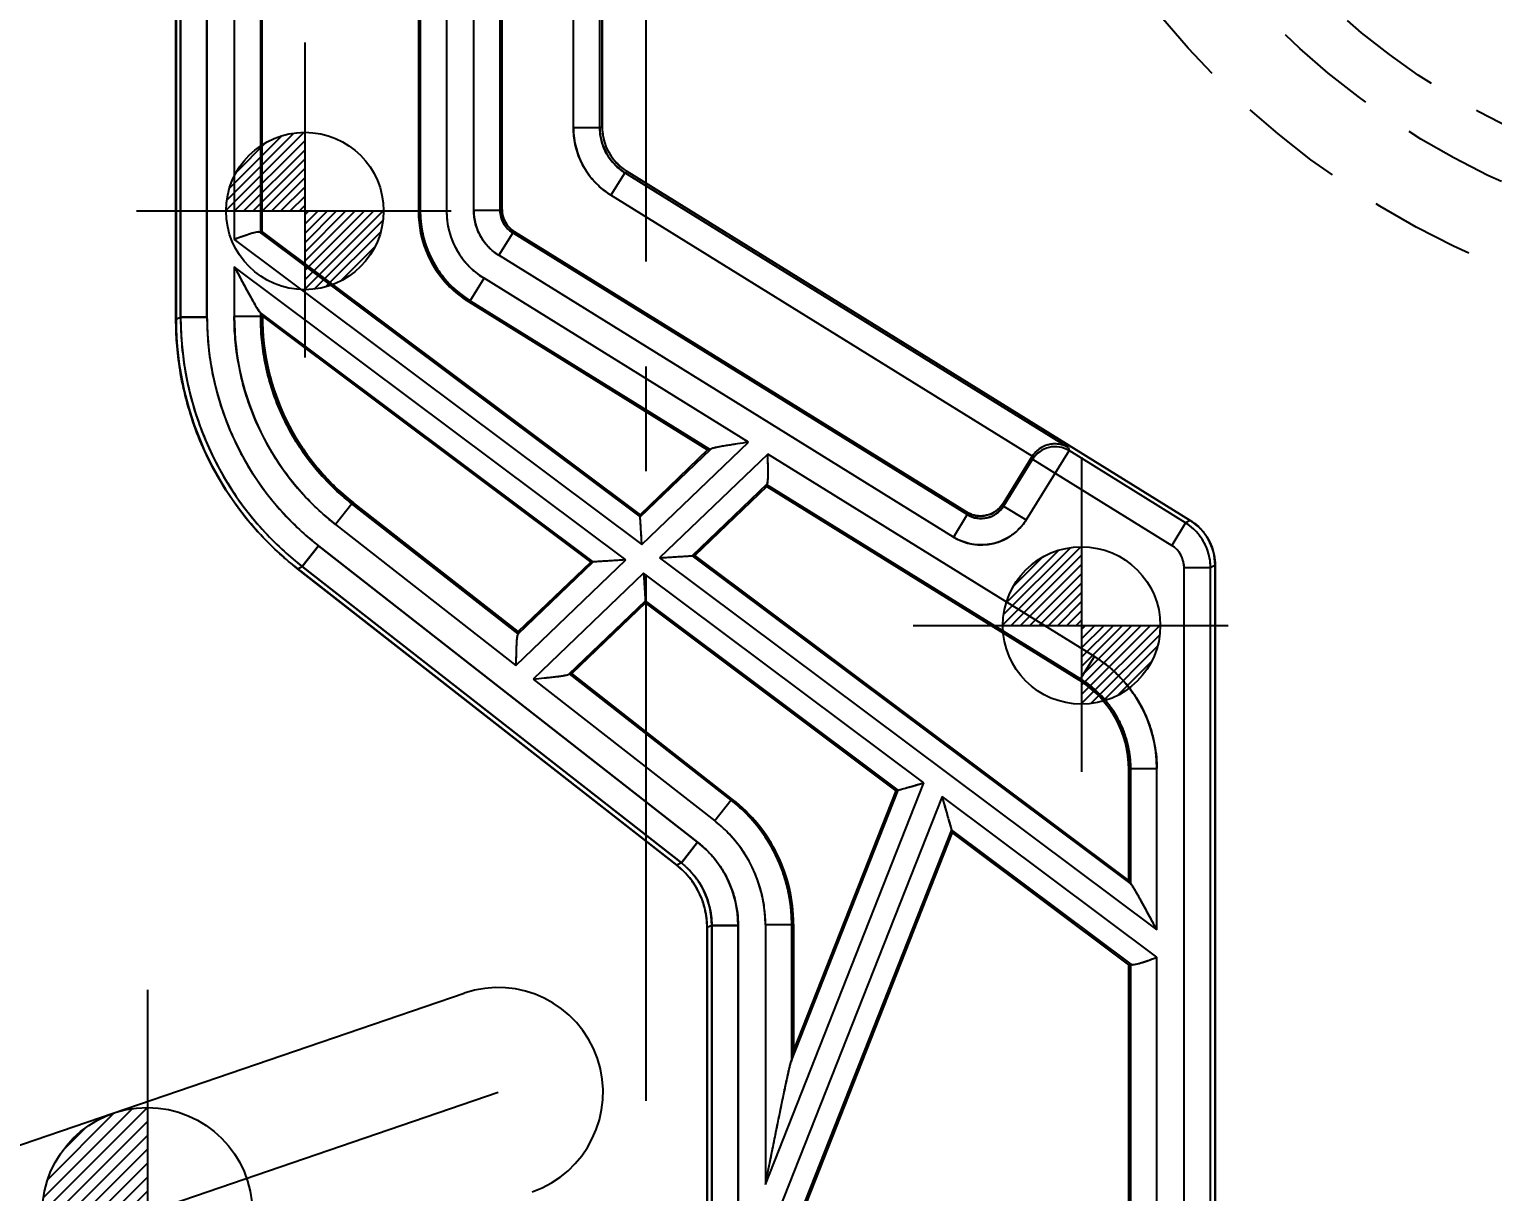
# Model space of a CAD drawing. Header units: millimetres. Extents: x 27275 to 28529, y -21406 to -20519.
# Drawn here: x 27918.52 to 27946.4, y -20729.18 to -20707.02 of the extents above; entities that cross this region are included whole.
import ezdxf

# ---------------------------------------------------------------- set-up
doc = ezdxf.new("R2010")
doc.units = ezdxf.units.MM
doc.header["$LTSCALE"] = 8
for name, pattern in [('CENTER', [2, 1.25, -0.25, 0.25, -0.25]), ('CENTER2', [1.125, 0.75, -0.125, 0.125, -0.125]), ('HIDDEN', [0.375, 0.25, -0.125])]:
    doc.linetypes.add(name, pattern=pattern)
doc.layers.get('DEFPOINTS').update_dxf_attribs({"color": 6})
for name, color, linetype in [('Cav-cor', 30, 'Continuous'), ('CL', 1, 'Continuous'), ('PIN', 5, 'Continuous'), ('PRODUCT', 1, 'Continuous'), ('SP', 3, 'Continuous')]:
    doc.layers.add(name, color=color, linetype=linetype)
doc.layers.add('dim', color=3, linetype='Continuous', lineweight=15)
doc.styles.get("Standard").update_dxf_attribs({"font": 'txt.shx', "width": 0.8, "bigfont": 'chineset.shx'})
doc.dimstyles.new('ISO-25', dxfattribs={"dimtxt": 5, "dimasz": 4, "dimexe": 0.3, "dimexo": 0.3, "dimtad": 0, "dimzin": 1, "dimdsep": 46, "dimtxsty": 'Standard', "dimcen": 0, "dimclrd": 3, "dimclre": 3, "dimclrt": 3, "dimazin": 0, "dimtfac": 1, "dimtofl": 0, "dimtmove": 0, "dimatfit": 0, "dimfxl": 0, "dimarcsym": 0})

# ---------------------------------------------------------------- blocks, each defined once
blk = doc.blocks.new('*D26672')
at = {"layer": 'DEFPOINTS', "color": 0}
for p in [(27895.266, -20623.786), (27895.266, -20928.786), (28096.266, -20928.786)]:
    blk.add_point(p, dxfattribs=at)
at = {"layer": 'dim', "color": 3, "lineweight": -2}
for p, q in [((27895.566, -20623.786), (28096.566, -20623.786)), ((28096.266, -20627.786), (28096.266, -20766.661)), ((28096.266, -20924.786), (28096.266, -20785.911)), ((27895.566, -20928.786), (28096.566, -20928.786))]:
    blk.add_line(p, q, dxfattribs=at)
at = {"layer": 'dim', "color": 3}
for points in [[(28096.932, -20627.786), (28095.599, -20627.786), (28096.266, -20623.786)], [(28095.599, -20924.786), (28096.932, -20924.786), (28096.266, -20928.786)]]:
    blk.add_solid(points, dxfattribs=at)
at = {"layer": 'dim', "color": 3, "insert": (28096.266, -20776.286), "char_height": 5, "attachment_point": 5, "rotation": 90}
blk.add_mtext('305.00', dxfattribs=at)
blk = doc.blocks.new('20160826.095208')
at = {"layer": 'SP', "linetype": 'HIDDEN'}
for radius in [16.5, 15, 14]:
    blk.add_circle((0, 0), radius, dxfattribs=at)

msp = doc.modelspace()

# ---------------------------------------------------------------- hatches: boundary and pattern name
at = {"layer": 'PIN', "linetype": 'Continuous'}
h = msp.add_hatch(dxfattribs=at)
h.set_pattern_fill('ANSI31', color=3, angle=270, style=0)
h.set_pattern_definition([(225, (57242.09186, 193.72411), (-0.08838834765, 0.08838834765), [])])
h.paths.add_polyline_path([(27923.766, -20710.486), (27922.266, -20710.486, -0.414214), (27923.766, -20708.986)])
h.paths.add_polyline_path([(27923.766, -20711.986), (27923.766, -20710.486), (27925.266, -20710.486, -0.414214)])
h = msp.add_hatch(dxfattribs=at)
h.set_pattern_fill('ANSI31', color=3, angle=270, style=0)
h.set_pattern_definition([(225, (57256.89186, 185.82411), (-0.08838834765, 0.08838834765), [])])
h.paths.add_polyline_path([(27938.566, -20718.386), (27937.066, -20718.386, -0.414214), (27938.566, -20716.886)])
h.paths.add_polyline_path([(27938.566, -20719.886), (27938.566, -20718.386), (27940.066, -20718.386, -0.414214)])
h = msp.add_hatch(dxfattribs=at)
h.set_pattern_fill('ANSI31', color=141, scale=1.5, angle=270, style=0)
h.set_pattern_definition([(225, (28126.04762, -20715.33264), (-0.13258252, 0.13258252), [])])
h.paths.add_polyline_path([(27920.766, -20729.572), (27918.766, -20729.572, -0.414214), (27920.766, -20727.572)])
h.paths.add_polyline_path([(27920.766, -20731.572), (27920.766, -20729.572), (27922.766, -20729.572, -0.414214)])

# ---------------------------------------------------------------- linework, layer by layer
at = {"layer": 'Cav-cor', "color": 241}
for p, q in [((27921.313, -20681.568), (27921.313, -20712.55)), ((27921.399, -20712.508), (27921.399, -20681.589)), ((27921.902, -20712.508), (27921.902, -20681.589)), ((27929.388, -20708.903), (27929.388, -20688.558)), ((27929.43, -20708.879), (27929.43, -20688.564)), ((27928.885, -20708.903), (27928.885, -20689.817)), ((27926.466, -20692.834), (27926.466, -20710.486)), ((27926.986, -20710.476), (27926.986, -20692.838)), ((27927.489, -20710.476), (27927.489, -20692.838)), ((27927.525, -20710.457), (27927.525, -20692.846)), ((27925.932, -20697.476), (27925.932, -20710.503)), ((27925.963, -20697.346), (27925.963, -20710.486)), ((27922.925, -20710.901), (27922.925, -20703.397)), ((27922.956, -20710.885), (27922.956, -20703.404)), ((27922.422, -20703.498), (27922.422, -20711.029)), ((27929.388, -20708.903), (27928.885, -20708.903)), ((27929.388, -20708.903), (27929.43, -20708.879)), ((27929.864, -20709.758), (27929.599, -20710.185)), ((27929.864, -20709.758), (27929.906, -20709.734)), ((27938.312, -20714.994), (27929.864, -20709.758)), ((27940.634, -20716.383), (27929.906, -20709.734)), ((27937.627, -20715.161), (27929.599, -20710.185)), ((27925.932, -20710.503), (27925.963, -20710.486)), ((27925.963, -20710.486), (27926.466, -20710.486)), ((27927.489, -20710.476), (27926.986, -20710.476)), ((27927.489, -20710.476), (27927.525, -20710.457)), ((27922.914, -20710.894), (27930.156, -20716.316)), ((27922.956, -20710.885), (27922.925, -20710.901)), ((27922.956, -20710.885), (27930.153, -20716.274)), ((27927.727, -20710.904), (27927.462, -20711.331)), ((27927.727, -20710.904), (27927.763, -20710.884)), ((27936.389, -20716.272), (27927.727, -20710.904)), ((27936.377, -20716.224), (27927.763, -20710.884)), ((27922.422, -20711.029), (27930.188, -20716.843)), ((27936.124, -20716.7), (27927.462, -20711.331)), ((27922.422, -20711.549), (27922.422, -20712.5)), ((27929.884, -20717.135), (27922.422, -20711.549)), ((27926.915, -20712.196), (27927.18, -20711.769)), ((27932.22, -20714.892), (27927.18, -20711.769)), ((27926.884, -20712.213), (27926.915, -20712.196)), ((27926.884, -20712.213), (27931.441, -20715.038)), ((27926.915, -20712.196), (27931.491, -20715.032)), ((27921.313, -20712.55), (27921.399, -20712.508)), ((27921.902, -20712.508), (27921.399, -20712.508)), ((27922.925, -20712.5), (27922.422, -20712.5)), ((27929.263, -20717.173), (27922.914, -20712.419)), ((27922.925, -20712.5), (27922.925, -20712.43)), ((27922.956, -20712.488), (27922.925, -20712.43)), ((27922.925, -20712.5), (27922.956, -20712.488)), ((27922.957, -20712.493), (27929.213, -20717.176)), ((27931.441, -20715.038), (27930.153, -20716.274)), ((27930.156, -20716.316), (27931.501, -20715.025)), ((27930.188, -20716.843), (27932.22, -20714.892)), ((27932.585, -20715.119), (27930.526, -20717.096)), ((27931.441, -20715.038), (27931.491, -20715.032)), ((27938.81, -20718.977), (27932.585, -20715.119)), ((27938.327, -20715.054), (27937.508, -20716.374)), ((27938.312, -20714.994), (27938.327, -20715.054)), ((27940.548, -20716.431), (27938.327, -20715.054)), ((27937.627, -20715.161), (27937.07, -20716.061)), ((27937.634, -20715.217), (27937.081, -20716.11)), ((27937.623, -20715.168), (27937.634, -20715.217)), ((27937.634, -20715.217), (27940.283, -20716.859)), ((27932.573, -20715.689), (27931.147, -20717.058)), ((27932.57, -20715.737), (27931.197, -20717.055)), ((27932.57, -20715.737), (27932.565, -20715.698)), ((27932.565, -20715.698), (27938.545, -20719.405)), ((27932.57, -20715.737), (27938.515, -20719.422)), ((27924.663, -20716.065), (27924.353, -20716.461)), ((27924.663, -20716.065), (27924.694, -20716.05)), ((27927.833, -20718.544), (27924.663, -20716.065)), ((27927.831, -20718.503), (27924.694, -20716.05)), ((27936.389, -20716.272), (27936.377, -20716.224)), ((27937.081, -20716.11), (27937.07, -20716.061)), ((27937.081, -20716.11), (27937.508, -20716.374)), ((27924.353, -20716.461), (27927.788, -20719.148)), ((27930.156, -20716.316), (27930.153, -20716.274)), ((27930.188, -20716.843), (27930.156, -20716.316)), ((27936.389, -20716.272), (27936.124, -20716.7)), ((27940.548, -20716.431), (27940.283, -20716.859)), ((27940.634, -20716.383), (27940.548, -20716.431)), ((27924.026, -20716.866), (27923.716, -20717.262)), ((27931.25, -20722.516), (27924.026, -20716.866)), ((27930.526, -20717.096), (27931.147, -20717.058)), ((27931.147, -20717.058), (27931.197, -20717.055)), ((27931.147, -20717.058), (27939.509, -20723.318)), ((27939.466, -20723.246), (27931.197, -20717.055)), ((27923.63, -20717.304), (27923.716, -20717.262)), ((27923.63, -20717.304), (27930.854, -20722.954)), ((27930.94, -20722.912), (27923.716, -20717.262)), ((27927.788, -20719.148), (27929.884, -20717.135)), ((27927.826, -20718.553), (27929.263, -20717.173)), ((27927.831, -20718.503), (27929.213, -20717.176)), ((27929.263, -20717.173), (27929.213, -20717.176)), ((27929.884, -20717.135), (27929.263, -20717.173)), ((27930.526, -20717.096), (27940, -20724.189)), ((27940.521, -20747.528), (27940.521, -20717.286)), ((27941.024, -20717.286), (27940.521, -20717.286)), ((27941.11, -20717.238), (27941.024, -20717.286)), ((27941.024, -20742.22), (27941.024, -20717.286)), ((27941.11, -20741.726), (27941.11, -20717.238)), ((27930.222, -20717.388), (27928.119, -20719.407)), ((27935.561, -20721.385), (27930.222, -20717.388)), ((27930.222, -20717.388), (27930.254, -20717.915)), ((27930.254, -20717.915), (27928.797, -20719.313)), ((27930.254, -20717.915), (27930.257, -20717.957)), ((27935.074, -20721.523), (27930.254, -20717.915)), ((27930.257, -20717.957), (27928.854, -20719.304)), ((27935.035, -20721.535), (27930.257, -20717.957)), ((27927.831, -20718.503), (27927.833, -20718.544)), ((27938.545, -20719.405), (27938.81, -20718.977)), ((27928.854, -20719.304), (27928.807, -20719.306)), ((27931.887, -20721.715), (27928.807, -20719.306)), ((27931.918, -20721.7), (27928.854, -20719.304)), ((27928.119, -20719.407), (27931.577, -20722.111)), ((27938.545, -20719.405), (27938.515, -20719.422)), ((27939.497, -20721.114), (27939.466, -20721.132)), ((27939.466, -20723.246), (27939.466, -20721.132)), ((27939.497, -20721.114), (27939.497, -20723.307)), ((27939.497, -20721.114), (27940, -20721.114)), ((27940, -20724.189), (27940, -20721.114)), ((27932.543, -20729.038), (27935.561, -20721.385)), ((27933.034, -20726.696), (27935.074, -20721.523)), ((27933.076, -20726.499), (27935.035, -20721.535)), ((27935.035, -20721.535), (27935.074, -20721.523)), ((27931.887, -20721.715), (27931.577, -20722.111)), ((27931.918, -20721.7), (27931.887, -20721.715)), ((27935.907, -20721.644), (27932.543, -20730.172)), ((27940, -20724.709), (27935.907, -20721.644)), ((27936.087, -20722.282), (27933.034, -20730.023)), ((27936.102, -20722.334), (27933.076, -20730.004)), ((27936.102, -20722.334), (27936.087, -20722.282)), ((27939.509, -20724.843), (27936.087, -20722.282)), ((27939.466, -20724.852), (27936.102, -20722.334)), ((27931.25, -20722.516), (27930.94, -20722.912)), ((27930.94, -20722.912), (27930.854, -20722.954)), ((27939.466, -20723.246), (27939.497, -20723.307)), ((27931.433, -20724.143), (27931.431, -20747.535)), ((27931.519, -20724.101), (27931.433, -20724.143)), ((27931.519, -20747.556), (27931.519, -20724.101)), ((27932.022, -20724.101), (27931.519, -20724.101)), ((27932.022, -20748.234), (27932.022, -20724.101)), ((27932.543, -20724.092), (27932.543, -20729.038)), ((27933.045, -20724.092), (27932.543, -20724.092)), ((27933.076, -20724.077), (27933.045, -20724.092)), ((27933.045, -20726.661), (27933.045, -20724.092)), ((27933.076, -20724.077), (27933.076, -20726.499)), ((27939.466, -20724.852), (27939.497, -20724.837)), ((27939.466, -20730.812), (27939.466, -20724.852)), ((27939.497, -20724.837), (27939.497, -20730.819)), ((27940, -20730.718), (27940, -20724.709)), ((27897.766, -20735.33), (27926.8, -20725.393)), ((27933.076, -20726.499), (27933.045, -20726.661)), ((27927.448, -20727.286), (27895.266, -20738.299))]:
    msp.add_line(p, q, dxfattribs=at)
for centre, radius, start, end in [((27930.394, -20708.903), 1.509, 179.9994, 238.2106), ((27930.394, -20708.903), 1.006, 179.9939, 238.2161), ((27927.975, -20710.486), 2.012, 180.0024, 238.2076), ((27927.975, -20710.486), 1.509, 180, 238.21), ((27927.992, -20710.476), 1.006, 179.9995, 238.2105), ((27927.992, -20710.477), 0.503, 179.9882, 238.2218), ((27927.434, -20712.508), 6.035, 180.0003, 231.9697), ((27927.434, -20712.508), 5.532, 179.9996, 231.9704), ((27927.451, -20712.5), 5.029, 179.9998, 231.9702), ((27927.451, -20712.5), 4.526, 179.9986, 231.9714), ((27927.48, -20712.487), 4.523, 180.0727, 231.9812), ((27938.062, -20715.482), 0.503, 103.2086, 148.1904), ((27936.654, -20715.845), 0.503, 238.1821, 328.2379), ((27936.653, -20715.845), 1.006, 238.2069, 328.2131), ((27940.018, -20717.286), 1.006, 0.0068, 58.2032), ((27940.018, -20717.286), 0.503, 0.0039, 58.2061), ((27937.486, -20721.114), 2.515, 359.9993, 58.2107), ((27937.486, -20721.114), 2.011, 359.9965, 58.2135), ((27930.028, -20724.092), 3.018, 0.0013, 51.9687), ((27930.028, -20724.092), 2.515, 359.9997, 51.9703), ((27930.01, -20724.101), 2.012, 359.9996, 51.9704), ((27930.011, -20724.101), 1.509, 359.9964, 51.9736), ((27927.448, -20727.286), 2, 288.8926, 108.8926)]:
    msp.add_arc(centre, radius, start, end, dxfattribs=at)
for centre, major_axis, ratio, start_param, end_param in [((27930.436, -20708.879), (0.879, 0.489), 0.999801, 2.633699, 3.649486), ((27927.944, -20710.503), (-1.758, -0.979), 0.999801, -0.507893, 0.507893), ((27928.028, -20710.457), (0.44, 0.245), 0.999801, 2.633699, 3.649486), ((27922.422, -20710.524), (0.503, -0.377), 0.013972, -0.205166, -0.006991), ((27927.35, -20712.55), (5.427, 2.645), 0.999812, 2.688143, 3.595042), ((27922.422, -20712.054), (0.503, -0.377), 0.013972, 0.027916, 0.226092), ((27931.865, -20714.673), (0.375, 0.36), 0.016908, -3.119803, -2.921627), ((27932.94, -20715.339), (0.375, 0.36), 0.016908, 2.9303, 3.128476), ((27936.642, -20715.796), (-0.115, 0.49), 0.999695, -3.926839, -2.356347), ((27940.104, -20717.238), (0.879, 0.489), 0.999801, -0.507893, 0.507893), ((27927.466, -20718.896), (0.367, 0.352), 0.017279, -0.213157, -0.014981), ((27928.441, -20719.658), (0.367, 0.352), 0.017279, 0.019926, 0.218101), ((27937.454, -20721.132), (1.758, 0.979), 0.999801, -0.507893, 0.507893), ((27930.058, -20724.078), (2.713, 1.323), 0.999812, -0.45345, 0.45345), ((27929.924, -20724.143), (-1.357, -0.661), 0.999812, 2.688143, 3.595042), ((27940, -20723.684), (0.503, -0.377), 0.013972, -3.113677, -2.915501), ((27940, -20725.214), (0.503, -0.377), 0.013972, 2.936426, 3.134602), ((27932.543, -20727.936), (0.503, 1.275), 0.006403, -0.231866, -0.03369)]:
    msp.add_ellipse(centre, major_axis=major_axis, ratio=ratio, start_param=start_param, end_param=end_param, dxfattribs=at)
for points, knots in [([(27922.914, -20710.894), (27922.906, -20710.889), (27922.883, -20710.886), (27922.821, -20710.893), (27922.72, -20710.923), (27922.579, -20710.971), (27922.476, -20711.009), (27922.422, -20711.029)], [0, 0, 0, 0, 0.052287, 0.130664, 0.362317, 0.664534, 1, 1, 1, 1]), ([(27922.422, -20711.549), (27922.467, -20711.632), (27922.533, -20711.756), (27922.621, -20711.919), (27922.686, -20712.039), (27922.75, -20712.155), (27922.802, -20712.247), (27922.842, -20712.315), (27922.869, -20712.359), (27922.892, -20712.394), (27922.906, -20712.413), (27922.914, -20712.419)], [0, 0, 0, 0, 0.281804, 0.421124, 0.558167, 0.691255, 0.817064, 0.875092, 0.927603, 0.971071, 1, 1, 1, 1]), ([(27932.22, -20714.892), (27932.147, -20714.903), (27932.039, -20714.92), (27931.896, -20714.942), (27931.794, -20714.958), (27931.699, -20714.974), (27931.615, -20714.99), (27931.554, -20715.004), (27931.519, -20715.015), (27931.506, -20715.021), (27931.501, -20715.025)], [0, 0, 0, 0, 0.301764, 0.44907, 0.59126, 0.725143, 0.845372, 0.941868, 0.9768, 1, 1, 1, 1]), ([(27932.573, -20715.689), (27932.579, -20715.682), (27932.586, -20715.656), (27932.591, -20715.61), (27932.594, -20715.548), (27932.594, -20715.474), (27932.593, -20715.392), (27932.591, -20715.272), (27932.587, -20715.181), (27932.585, -20715.119)], [0, 0, 0, 0, 0.050602, 0.13385, 0.244476, 0.375388, 0.52058, 0.675659, 1, 1, 1, 1]), ([(27938.312, -20714.994), (27938.264, -20714.965), (27938.153, -20714.923), (27937.965, -20714.921), (27937.769, -20714.996), (27937.663, -20715.103), (27937.623, -20715.168)], [0, 0, 0, 0, 0.215392, 0.445446, 0.705069, 1, 1, 1, 1]), ([(27927.826, -20718.553), (27927.819, -20718.561), (27927.812, -20718.589), (27927.804, -20718.637), (27927.799, -20718.703), (27927.795, -20718.781), (27927.792, -20718.866), (27927.79, -20718.989), (27927.788, -20719.084), (27927.788, -20719.148)], [0, 0, 0, 0, 0.051345, 0.136854, 0.249491, 0.381374, 0.526269, 0.680019, 1, 1, 1, 1]), ([(27928.119, -20719.407), (27928.189, -20719.4), (27928.293, -20719.389), (27928.429, -20719.375), (27928.526, -20719.364), (27928.616, -20719.353), (27928.694, -20719.342), (27928.749, -20719.332), (27928.781, -20719.322), (27928.793, -20719.317), (27928.797, -20719.313)], [0, 0, 0, 0, 0.3072, 0.456497, 0.599726, 0.733282, 0.851412, 0.944396, 0.977638, 1, 1, 1, 1]), ([(27935.074, -20721.523), (27935.09, -20721.519), (27935.145, -20721.503), (27935.252, -20721.473), (27935.398, -20721.432), (27935.505, -20721.4), (27935.561, -20721.385)], [0, 0, 0, 0, 0.099567, 0.340082, 0.655112, 1, 1, 1, 1]), ([(27935.907, -20721.644), (27935.926, -20721.711), (27935.954, -20721.811), (27935.991, -20721.942), (27936.017, -20722.035), (27936.042, -20722.121), (27936.06, -20722.186), (27936.073, -20722.231), (27936.08, -20722.255), (27936.085, -20722.271), (27936.086, -20722.28), (27936.087, -20722.282)], [0, 0, 0, 0, 0.315065, 0.468438, 0.615936, 0.75331, 0.873485, 0.923308, 0.962516, 0.988493, 1, 1, 1, 1]), ([(27940, -20724.189), (27939.956, -20724.106), (27939.89, -20723.982), (27939.801, -20723.818), (27939.736, -20723.698), (27939.672, -20723.583), (27939.62, -20723.49), (27939.581, -20723.423), (27939.554, -20723.379), (27939.531, -20723.344), (27939.516, -20723.324), (27939.509, -20723.318)], [0, 0, 0, 0, 0.281804, 0.421124, 0.558167, 0.691255, 0.817064, 0.875092, 0.927603, 0.971071, 1, 1, 1, 1]), ([(27939.509, -20724.843), (27939.516, -20724.848), (27939.54, -20724.852), (27939.601, -20724.845), (27939.703, -20724.815), (27939.844, -20724.767), (27939.946, -20724.729), (27940, -20724.709)], [0, 0, 0, 0, 0.052287, 0.130664, 0.362317, 0.664534, 1, 1, 1, 1]), ([(27932.543, -20729.038), (27932.583, -20728.837), (27932.644, -20728.535), (27932.725, -20728.134), (27932.786, -20727.834), (27932.847, -20727.535), (27932.898, -20727.288), (27932.939, -20727.093), (27932.971, -20726.95), (27932.996, -20726.835), (27933.017, -20726.751), (27933.028, -20726.712), (27933.034, -20726.696)], [0, 0, 0, 0, 0.257031, 0.38534, 0.513346, 0.640817, 0.767256, 0.829717, 0.891146, 0.950238, 0.977507, 1, 1, 1, 1])]:
    msp.add_open_spline(points, degree=3, knots=knots, dxfattribs=at)
for points in [[(27938.143, -20714.986), (27938.078, -20714.975), (27938.01, -20714.977), (27937.947, -20714.992)], [(27938.327, -20715.054), (27938.271, -20715.02), (27938.207, -20714.996), (27938.143, -20714.986)]]:
    msp.add_open_spline(points, degree=3, dxfattribs=at)
at = {"layer": 'CL', "color": 6, "linetype": 'CENTER'}
msp.add_line((27930.266, -20653.447), (27930.266, -20767.071), dxfattribs=at)
at = {"layer": 'PIN', "color": 3, "linetype": 'CENTER2'}
for p, q in [((27923.766, -20707.276), (27923.766, -20713.696)), ((27920.556, -20710.486), (27926.976, -20710.486)), ((27938.566, -20715.176), (27938.566, -20721.596)), ((27935.356, -20718.386), (27941.776, -20718.386))]:
    msp.add_line(p, q, dxfattribs=at)
at = {"layer": 'PIN', "color": 141, "linetype": 'CENTER2'}
msp.add_line((27920.766, -20725.327), (27920.766, -20733.818), dxfattribs=at)
at = {"layer": 'PIN', "color": 3, "linetype": 'Continuous'}
for centre in [(27923.766, -20710.486), (27938.566, -20718.386)]:
    msp.add_circle(centre, 1.5, dxfattribs=at)
at = {"layer": 'PIN', "color": 141, "linetype": 'Continuous'}
msp.add_circle((27920.766, -20729.572), 2, dxfattribs=at)
at = {"layer": 'PRODUCT'}
for p, q in [((27921.311, -20712.551), (27921.311, -20681.568)), ((27921.399, -20681.589), (27921.399, -20712.508)), ((27921.902, -20681.589), (27921.902, -20712.508)), ((27929.388, -20708.903), (27929.388, -20688.558)), ((27929.432, -20688.564), (27929.432, -20708.878)), ((27928.885, -20708.903), (27928.885, -20689.817)), ((27926.466, -20692.834), (27926.466, -20710.486)), ((27926.986, -20710.476), (27926.986, -20692.838)), ((27927.489, -20710.476), (27927.489, -20692.838)), ((27927.525, -20710.457), (27927.525, -20692.846)), ((27925.932, -20697.476), (27925.932, -20710.503)), ((27925.963, -20697.346), (27925.963, -20710.486)), ((27922.925, -20710.901), (27922.925, -20703.397)), ((27922.956, -20710.885), (27922.956, -20703.404)), ((27922.422, -20703.498), (27922.422, -20711.029)), ((27929.388, -20708.903), (27928.885, -20708.903)), ((27929.388, -20708.903), (27929.432, -20708.878)), ((27929.432, -20708.878), (27929.432, -20708.878)), ((27929.864, -20709.758), (27929.599, -20710.185)), ((27929.864, -20709.758), (27929.908, -20709.733)), ((27938.312, -20714.994), (27929.864, -20709.758)), ((27929.908, -20709.733), (27929.908, -20709.733)), ((27929.908, -20709.733), (27940.635, -20716.382)), ((27937.627, -20715.161), (27929.599, -20710.185)), ((27925.932, -20710.503), (27925.963, -20710.486)), ((27925.963, -20710.486), (27926.466, -20710.486)), ((27927.489, -20710.476), (27926.986, -20710.476)), ((27927.489, -20710.476), (27927.525, -20710.457)), ((27922.914, -20710.894), (27930.156, -20716.316)), ((27922.956, -20710.885), (27922.925, -20710.901)), ((27922.956, -20710.885), (27930.153, -20716.274)), ((27927.727, -20710.904), (27927.462, -20711.331)), ((27927.727, -20710.904), (27927.763, -20710.884)), ((27936.389, -20716.272), (27927.727, -20710.904)), ((27936.377, -20716.224), (27927.763, -20710.884)), ((27922.422, -20711.029), (27930.188, -20716.843)), ((27936.124, -20716.7), (27927.462, -20711.331)), ((27922.422, -20711.549), (27922.422, -20712.5)), ((27929.884, -20717.135), (27922.422, -20711.549)), ((27926.915, -20712.196), (27927.18, -20711.769)), ((27932.22, -20714.892), (27927.18, -20711.769)), ((27926.884, -20712.213), (27926.915, -20712.196)), ((27926.884, -20712.213), (27931.441, -20715.038)), ((27926.915, -20712.196), (27931.491, -20715.032)), ((27921.311, -20712.551), (27921.399, -20712.508)), ((27921.311, -20712.551), (27921.311, -20712.551)), ((27921.399, -20712.508), (27921.902, -20712.508)), ((27922.925, -20712.5), (27922.422, -20712.5)), ((27929.263, -20717.173), (27922.914, -20712.419)), ((27922.956, -20712.488), (27922.925, -20712.43)), ((27922.925, -20712.5), (27922.925, -20712.43)), ((27922.925, -20712.5), (27922.956, -20712.488)), ((27922.957, -20712.493), (27929.213, -20717.176)), ((27931.441, -20715.038), (27930.153, -20716.274)), ((27930.156, -20716.316), (27931.501, -20715.025)), ((27930.188, -20716.843), (27932.22, -20714.892)), ((27932.585, -20715.119), (27930.526, -20717.096)), ((27931.441, -20715.038), (27931.491, -20715.032)), ((27938.81, -20718.977), (27932.585, -20715.119)), ((27938.327, -20715.054), (27937.508, -20716.374)), ((27938.312, -20714.994), (27938.327, -20715.054)), ((27940.548, -20716.431), (27938.327, -20715.054)), ((27937.627, -20715.161), (27937.07, -20716.061)), ((27937.634, -20715.217), (27937.081, -20716.11)), ((27937.623, -20715.168), (27937.634, -20715.217)), ((27937.634, -20715.217), (27940.283, -20716.859)), ((27932.573, -20715.689), (27931.147, -20717.058)), ((27932.57, -20715.737), (27931.197, -20717.055)), ((27932.565, -20715.698), (27938.545, -20719.405)), ((27932.57, -20715.737), (27932.565, -20715.698)), ((27932.57, -20715.737), (27938.515, -20719.422)), ((27924.663, -20716.065), (27924.353, -20716.461)), ((27924.663, -20716.065), (27924.694, -20716.05)), ((27927.833, -20718.544), (27924.663, -20716.065)), ((27927.831, -20718.503), (27924.694, -20716.05)), ((27936.389, -20716.272), (27936.377, -20716.224)), ((27937.081, -20716.11), (27937.07, -20716.061)), ((27937.081, -20716.11), (27937.508, -20716.374)), ((27924.353, -20716.461), (27927.788, -20719.148)), ((27930.156, -20716.316), (27930.153, -20716.274)), ((27936.389, -20716.272), (27936.124, -20716.7)), ((27940.548, -20716.431), (27940.283, -20716.859)), ((27940.635, -20716.382), (27940.548, -20716.431)), ((27940.635, -20716.382), (27940.635, -20716.382)), ((27923.716, -20717.262), (27924.026, -20716.866)), ((27924.026, -20716.866), (27931.25, -20722.516)), ((27931.147, -20717.058), (27931.197, -20717.055)), ((27931.147, -20717.058), (27939.509, -20723.318)), ((27939.466, -20723.246), (27931.197, -20717.055)), ((27923.628, -20717.305), (27923.716, -20717.262)), ((27930.852, -20722.955), (27923.628, -20717.305)), ((27923.628, -20717.305), (27923.628, -20717.305)), ((27923.716, -20717.262), (27930.94, -20722.912)), ((27927.788, -20719.148), (27929.884, -20717.135)), ((27927.826, -20718.553), (27929.263, -20717.173)), ((27927.831, -20718.503), (27929.213, -20717.176)), ((27929.263, -20717.173), (27929.213, -20717.176)), ((27930.526, -20717.096), (27940, -20724.189)), ((27941.024, -20717.286), (27940.521, -20717.286)), ((27940.521, -20747.528), (27940.521, -20717.286)), ((27941.111, -20717.237), (27941.024, -20717.286)), ((27941.024, -20747.528), (27941.024, -20717.286)), ((27941.111, -20717.237), (27941.111, -20717.237)), ((27941.111, -20717.237), (27941.111, -20747.535)), ((27930.222, -20717.388), (27928.119, -20719.407)), ((27935.561, -20721.385), (27930.222, -20717.388)), ((27930.254, -20717.915), (27928.797, -20719.313)), ((27935.074, -20721.523), (27930.254, -20717.915)), ((27930.254, -20717.915), (27930.257, -20717.957)), ((27930.257, -20717.957), (27928.854, -20719.304)), ((27935.035, -20721.535), (27930.257, -20717.957)), ((27927.831, -20718.503), (27927.833, -20718.544)), ((27938.545, -20719.405), (27938.81, -20718.977)), ((27928.854, -20719.304), (27928.807, -20719.306)), ((27931.887, -20721.715), (27928.807, -20719.306)), ((27931.918, -20721.7), (27928.854, -20719.304)), ((27928.119, -20719.407), (27931.577, -20722.111)), ((27938.545, -20719.405), (27938.515, -20719.422)), ((27939.497, -20721.114), (27939.466, -20721.132)), ((27939.466, -20723.246), (27939.466, -20721.132)), ((27939.497, -20721.114), (27940, -20721.114)), ((27939.497, -20721.114), (27939.497, -20723.307)), ((27940, -20724.189), (27940, -20721.114)), ((27932.543, -20729.038), (27935.561, -20721.385)), ((27933.034, -20726.696), (27935.074, -20721.523)), ((27933.076, -20726.499), (27935.035, -20721.535)), ((27935.035, -20721.535), (27935.074, -20721.523)), ((27931.887, -20721.715), (27931.577, -20722.111)), ((27931.918, -20721.7), (27931.887, -20721.715)), ((27935.907, -20721.644), (27932.543, -20730.172)), ((27940, -20724.709), (27935.907, -20721.644)), ((27936.087, -20722.282), (27933.034, -20730.023)), ((27936.102, -20722.334), (27933.076, -20730.004)), ((27939.509, -20724.843), (27936.087, -20722.282)), ((27936.102, -20722.334), (27936.087, -20722.282)), ((27939.466, -20724.852), (27936.102, -20722.334)), ((27930.94, -20722.912), (27931.25, -20722.516)), ((27930.94, -20722.912), (27930.852, -20722.955)), ((27930.852, -20722.955), (27930.852, -20722.955)), ((27939.466, -20723.246), (27939.497, -20723.307)), ((27931.519, -20724.101), (27931.431, -20724.144)), ((27931.431, -20724.144), (27931.431, -20724.144)), ((27931.431, -20743.633), (27931.431, -20724.144)), ((27931.519, -20724.101), (27932.022, -20724.101)), ((27931.519, -20724.101), (27931.519, -20743.613)), ((27932.022, -20724.101), (27932.022, -20743.613)), ((27933.045, -20724.092), (27932.543, -20724.092)), ((27932.543, -20724.092), (27932.543, -20729.038)), ((27933.076, -20724.077), (27933.045, -20724.092)), ((27933.045, -20726.661), (27933.045, -20724.092)), ((27933.076, -20724.077), (27933.076, -20726.499)), ((27939.466, -20724.852), (27939.497, -20724.837)), ((27939.466, -20730.812), (27939.466, -20724.852)), ((27939.497, -20724.837), (27939.497, -20730.819)), ((27940, -20730.718), (27940, -20724.709)), ((27933.076, -20726.499), (27933.045, -20726.661))]:
    msp.add_line(p, q, dxfattribs=at)
for points, start_tangent, end_tangent in [([(27929.599, -20710.185), (27929.477, -20710.101), (27929.353, -20709.995), (27929.234, -20709.868), (27929.126, -20709.721), (27929.036, -20709.56), (27928.966, -20709.391), (27928.919, -20709.22), (27928.893, -20709.058), (27928.885, -20708.903)], (-0.849982, 0.526812), (-0.00001, 1)), ([(27929.864, -20709.758), (27929.783, -20709.702), (27929.7, -20709.631), (27929.621, -20709.546), (27929.549, -20709.449), (27929.488, -20709.341), (27929.442, -20709.228), (27929.41, -20709.114), (27929.393, -20709.006), (27929.388, -20708.903)], (-0.850028, 0.526738), (0.000079, 1)), ([(27929.432, -20708.878), (27929.436, -20708.97), (27929.45, -20709.067), (27929.474, -20709.166)], (-0.000086, -1), (0.286118, -0.958195)), ([(27929.474, -20709.166), (27929.51, -20709.269), (27929.559, -20709.368), (27929.618, -20709.461), (27929.685, -20709.546)], (0.286118, -0.958195), (0.664054, -0.747685)), ([(27929.685, -20709.546), (27929.759, -20709.62), (27929.834, -20709.683), (27929.908, -20709.733)], (0.664054, -0.747685), (0.850028, -0.526738)), ([(27925.932, -20710.503), (27925.973, -20710.907), (27926.096, -20711.299), (27926.294, -20711.655), (27926.562, -20711.966), (27926.884, -20712.213)], (0, -1), (0.849985, -0.526807)), ([(27925.963, -20710.486), (27925.98, -20710.745), (27926.038, -20711.029), (27926.143, -20711.319), (27926.296, -20711.595), (27926.486, -20711.84), (27926.699, -20712.042), (27926.915, -20712.196)], (0.000032, -1), (0.849969, -0.526832)), ([(27926.466, -20710.486), (27926.478, -20710.68), (27926.522, -20710.893), (27926.601, -20711.111), (27926.716, -20711.317), (27926.858, -20711.501), (27927.018, -20711.653), (27927.18, -20711.769)], (-0.000023, -1), (0.849999, -0.526784)), ([(27927.462, -20711.331), (27927.264, -20711.17), (27927.113, -20710.965), (27927.019, -20710.73), (27926.986, -20710.476)], (-0.849969, 0.526833), (-0.000072, 1)), ([(27927.727, -20710.904), (27927.628, -20710.823), (27927.553, -20710.721), (27927.505, -20710.603), (27927.489, -20710.476)], (-0.850062, 0.526682), (0.000122, 1)), ([(27927.763, -20710.884), (27927.663, -20710.804), (27927.588, -20710.701), (27927.541, -20710.584), (27927.525, -20710.457)], (-0.849985, 0.526807), (0, 1)), ([(27922.914, -20710.894), (27922.855, -20710.889), (27922.746, -20710.916), (27922.595, -20710.966), (27922.422, -20711.029)], (-0.838792, 0.544452), (-0.938269, -0.345906)), ([(27922.925, -20710.901), (27922.914, -20710.894)], (-0.894232, -0.447603), (-0.838792, 0.544452)), ([(27922.422, -20711.549), (27922.513, -20711.719), (27922.592, -20711.866), (27922.663, -20711.997), (27922.729, -20712.116), (27922.789, -20712.224), (27922.842, -20712.315), (27922.885, -20712.383), (27922.914, -20712.419)], (0.472363, -0.881404), (0.76262, -0.646846)), ([(27923.628, -20717.305), (27923.29, -20717.02), (27922.927, -20716.661), (27922.564, -20716.232), (27922.224, -20715.742), (27921.926, -20715.205), (27921.684, -20714.639), (27921.505, -20714.067), (27921.388, -20713.513), (27921.328, -20713), (27921.311, -20712.551)], (-0.78768, 0.616084), (-0.000014, 1)), ([(27921.399, -20712.508), (27921.415, -20712.947), (27921.473, -20713.452), (27921.586, -20714.001), (27921.762, -20714.57), (27922.001, -20715.136), (27922.297, -20715.676), (27922.637, -20716.171), (27923.002, -20716.605), (27923.371, -20716.971), (27923.716, -20717.262)], (0.000014, -1), (0.78768, -0.616085)), ([(27921.902, -20712.508), (27921.916, -20712.91), (27921.97, -20713.373), (27922.074, -20713.876), (27922.235, -20714.398), (27922.454, -20714.917), (27922.725, -20715.412), (27923.037, -20715.866), (27923.372, -20716.264), (27923.709, -20716.599), (27924.026, -20716.866)], (0.000003, -1), (0.787687, -0.616076)), ([(27924.353, -20716.461), (27924.037, -20716.192), (27923.7, -20715.849), (27923.369, -20715.437), (27923.07, -20714.968), (27922.819, -20714.459), (27922.63, -20713.932), (27922.506, -20713.412), (27922.44, -20712.927), (27922.422, -20712.5)], (-0.787689, 0.616074), (0.000002, 1)), ([(27922.925, -20712.43), (27922.914, -20712.419)], (-0.447603, 0.894232), (-0.76262, 0.646846)), ([(27924.663, -20716.065), (27924.378, -20715.823), (27924.075, -20715.514), (27923.778, -20715.144), (27923.508, -20714.721), (27923.283, -20714.263), (27923.112, -20713.789), (27923, -20713.321), (27922.941, -20712.884), (27922.925, -20712.5)], (-0.787699, 0.616061), (0.000017, 1)), ([(27924.694, -20716.05), (27924.098, -20715.491), (27923.609, -20714.827), (27923.251, -20714.092), (27923.03, -20713.299), (27922.957, -20712.493)], (-0.787688, 0.616074), (0, 1)), ([(27931.491, -20715.032), (27931.501, -20715.025)], (0.994485, 0.104876), (0.771611, 0.636094)), ([(27932.22, -20714.892), (27932.004, -20714.925), (27931.82, -20714.954), (27931.668, -20714.98), (27931.557, -20715.004), (27931.501, -20715.025)], (-0.989026, -0.147742), (-0.771611, -0.636094)), ([(27932.573, -20715.689), (27932.589, -20715.632), (27932.594, -20715.511), (27932.592, -20715.336), (27932.585, -20715.119)], (0.664801, 0.74702), (-0.033367, 0.999443)), ([(27938.312, -20714.994), (27938.231, -20714.955), (27938.135, -20714.931), (27938.033, -20714.925), (27937.933, -20714.941), (27937.83, -20714.979), (27937.722, -20715.052), (27937.623, -20715.168)], (-0.859205, 0.511631), (-0.526807, -0.849985)), ([(27938.327, -20715.054), (27938.143, -20714.986), (27937.947, -20714.992), (27937.768, -20715.074), (27937.634, -20715.217)], (-0.850145, 0.526549), (-0.527066, -0.849824)), ([(27932.565, -20715.698), (27932.573, -20715.689)], (-0.104876, 0.994485), (0.664801, 0.74702)), ([(27937.07, -20716.061), (27936.967, -20716.18), (27936.832, -20716.262), (27936.679, -20716.298), (27936.522, -20716.285), (27936.377, -20716.224)], (-0.526807, -0.849985), (-0.849985, 0.526807)), ([(27937.081, -20716.11), (27937.041, -20716.165), (27936.99, -20716.218), (27936.927, -20716.267), (27936.854, -20716.306), (27936.774, -20716.333), (27936.69, -20716.346), (27936.605, -20716.345), (27936.525, -20716.331), (27936.452, -20716.305), (27936.389, -20716.272)], (-0.526545, -0.850147), (-0.849819, 0.527074)), ([(27930.188, -20716.843), (27930.18, -20716.702), (27930.171, -20716.565), (27930.164, -20716.444), (27930.158, -20716.354), (27930.156, -20716.316)], (-0.061136, 0.998129), (-0.061136, 0.998129)), ([(27937.508, -20716.374), (27937.429, -20716.485), (27937.327, -20716.592), (27937.201, -20716.689), (27937.055, -20716.767), (27936.895, -20716.821), (27936.726, -20716.848), (27936.557, -20716.846), (27936.396, -20716.817), (27936.25, -20716.766), (27936.124, -20716.7)], (-0.526802, -0.849988), (-0.849977, 0.52682)), ([(27941.024, -20717.286), (27941.005, -20717.093), (27940.944, -20716.894), (27940.841, -20716.708), (27940.704, -20716.55), (27940.548, -20716.431)], (-0.000026, 1), (-0.849964, 0.52684)), ([(27940.635, -20716.382), (27940.791, -20716.501)], (0.849965, -0.52684), (0.731505, -0.681836)), ([(27940.791, -20716.501), (27940.928, -20716.659), (27941.032, -20716.845), (27941.093, -20717.044)], (0.731505, -0.681836), (0.192421, -0.981312)), ([(27930.526, -20717.096), (27930.655, -20717.088), (27930.786, -20717.08), (27930.911, -20717.072), (27931.021, -20717.066), (27931.107, -20717.06), (27931.147, -20717.058)], (0.998129, 0.061136), (0.998129, 0.061136)), ([(27940.521, -20717.286), (27940.511, -20717.189), (27940.481, -20717.09), (27940.429, -20716.997), (27940.361, -20716.918), (27940.283, -20716.859)], (0.00013, 1), (-0.85004, 0.526718)), ([(27941.093, -20717.044), (27941.111, -20717.237)], (0.192421, -0.981312), (0.000027, -1)), ([(27929.884, -20717.135), (27929.755, -20717.143), (27929.624, -20717.151), (27929.499, -20717.159), (27929.389, -20717.166), (27929.303, -20717.171), (27929.263, -20717.173)], (-0.998129, -0.061136), (-0.998129, -0.061136)), ([(27930.222, -20717.388), (27930.23, -20717.529), (27930.239, -20717.666), (27930.246, -20717.787), (27930.252, -20717.877), (27930.254, -20717.915)], (0.061136, -0.998129), (0.061136, -0.998129)), ([(27927.826, -20718.553), (27927.808, -20718.613), (27927.797, -20718.741), (27927.791, -20718.923), (27927.788, -20719.148)], (-0.664032, -0.747704), (-0.013563, -0.999908)), ([(27927.833, -20718.544), (27927.826, -20718.553)], (0.050593, -0.998719), (-0.664032, -0.747704)), ([(27938.81, -20718.977), (27938.984, -20719.095), (27939.169, -20719.246), (27939.353, -20719.43), (27939.525, -20719.644), (27939.678, -20719.882), (27939.802, -20720.137), (27939.896, -20720.398), (27939.958, -20720.655), (27939.991, -20720.895), (27940, -20721.114)], (0.849983, -0.52681), (0.000005, -1)), ([(27928.119, -20719.407), (27928.325, -20719.386), (27928.5, -20719.367), (27928.643, -20719.349), (27928.746, -20719.331), (27928.797, -20719.313)], (0.995113, 0.09874), (0.773071, 0.634319)), ([(27928.807, -20719.306), (27928.797, -20719.313)], (-0.998719, -0.050593), (-0.773071, -0.634319)), ([(27938.515, -20719.422), (27938.836, -20719.669), (27939.104, -20719.98), (27939.303, -20720.336), (27939.426, -20720.728), (27939.466, -20721.132)], (0.849985, -0.526807), (0, -1)), ([(27938.545, -20719.405), (27938.685, -20719.499), (27938.832, -20719.62), (27938.979, -20719.767), (27939.117, -20719.938), (27939.239, -20720.128), (27939.339, -20720.332), (27939.414, -20720.541), (27939.463, -20720.747), (27939.49, -20720.939), (27939.497, -20721.114)], (0.850006, -0.526773), (-0.00004, -1)), ([(27935.074, -20721.523), (27935.11, -20721.513), (27935.211, -20721.485), (27935.368, -20721.44), (27935.561, -20721.385)], (0.967961, 0.251101), (0.967914, 0.251283)), ([(27933.045, -20724.092), (27933.025, -20723.742), (27932.955, -20723.359), (27932.828, -20722.967), (27932.644, -20722.588), (27932.414, -20722.244), (27932.154, -20721.95), (27931.887, -20721.715)], (-0.000028, 1), (-0.787673, 0.616094)), ([(27933.076, -20724.077), (27933, -20723.401), (27932.771, -20722.755), (27932.403, -20722.177), (27931.918, -20721.7)], (0, 1), (-0.787688, 0.616074)), ([(27935.907, -20721.644), (27935.955, -20721.813), (27935.996, -20721.961), (27936.032, -20722.087), (27936.06, -20722.187), (27936.08, -20722.255), (27936.087, -20722.282)], (0.281182, -0.959654), (0.553146, -0.833084)), ([(27932.543, -20724.092), (27932.526, -20723.801), (27932.467, -20723.482), (27932.361, -20723.154), (27932.208, -20722.839), (27932.016, -20722.552), (27931.799, -20722.307), (27931.577, -20722.111)], (-0.000006, 1), (-0.787688, 0.616074)), ([(27931.25, -20722.516), (27931.426, -20722.671), (27931.598, -20722.865), (27931.751, -20723.091), (27931.873, -20723.341), (27931.96, -20723.603), (27932.007, -20723.858), (27932.022, -20724.101)], (0.787685, -0.616079), (0.000012, -1)), ([(27930.94, -20722.912), (27931.072, -20723.029), (27931.201, -20723.174), (27931.316, -20723.344), (27931.408, -20723.531), (27931.472, -20723.727), (27931.508, -20723.918), (27931.519, -20724.101)], (0.787717, -0.616037), (-0.000043, -1)), ([(27930.986, -20723.073), (27930.852, -20722.955)], (-0.709416, 0.70479), (-0.787717, 0.616037)), ([(27931.421, -20723.964), (27931.385, -20723.774), (27931.322, -20723.578), (27931.23, -20723.391), (27931.116, -20723.22), (27930.986, -20723.073)], (-0.1191, 0.992882), (-0.709416, 0.70479)), ([(27939.497, -20723.307), (27939.509, -20723.318)], (0.447603, -0.894232), (0.76262, -0.646846)), ([(27940, -20724.189), (27939.909, -20724.018), (27939.83, -20723.872), (27939.759, -20723.741), (27939.694, -20723.622), (27939.634, -20723.514), (27939.58, -20723.422), (27939.538, -20723.354), (27939.509, -20723.318)], (-0.472363, 0.881404), (-0.76262, 0.646846)), ([(27931.431, -20724.144), (27931.421, -20723.964)], (0.000043, 1), (-0.1191, 0.992882)), ([(27939.497, -20724.837), (27939.509, -20724.843)], (0.894232, 0.447603), (0.838792, -0.544452)), ([(27939.509, -20724.843), (27939.567, -20724.848), (27939.676, -20724.822), (27939.827, -20724.772), (27940, -20724.709)], (0.838792, -0.544452), (0.938269, 0.345906)), ([(27932.543, -20729.038), (27932.596, -20728.774), (27932.643, -20728.536), (27932.687, -20728.321), (27932.726, -20728.128), (27932.761, -20727.954), (27932.793, -20727.796), (27932.823, -20727.653), (27932.85, -20727.521), (27932.875, -20727.399), (27932.899, -20727.285), (27932.921, -20727.18), (27932.941, -20727.085), (27932.96, -20727), (27932.977, -20726.922), (27932.993, -20726.852), (27933.008, -20726.788), (27933.022, -20726.735), (27933.034, -20726.696)], (0.197158, 0.980372), (0.341498, 0.939882)), ([(27933.045, -20726.661), (27933.042, -20726.673), (27933.034, -20726.696)], (-0.186761, -0.982405), (-0.341498, -0.939882))]:
    msp.add_spline(points, degree=3, dxfattribs=dict(at, start_tangent=start_tangent, end_tangent=end_tangent))

# ---------------------------------------------------------------- block references
at = {"layer": 'SP'}
msp.add_blockref('20160826.095208', (27952.808, -20696.286), dxfattribs=at)

# ---------------------------------------------------------------- dimensions: what is measured, and where the dimension line sits
at = {"layer": 'dim'}
dim = msp.add_linear_dim(base=(28096.266, -20928.786), p1=(27895.266, -20623.786), p2=(27895.266, -20928.786), angle=90, dimstyle='ISO-25', dxfattribs=at)
dim.commit()
dim.dimension.update_dxf_attribs({"geometry": '*D26672', "text_midpoint": (28096.266, -20776.286)})

doc.saveas('drawing.dxf')
